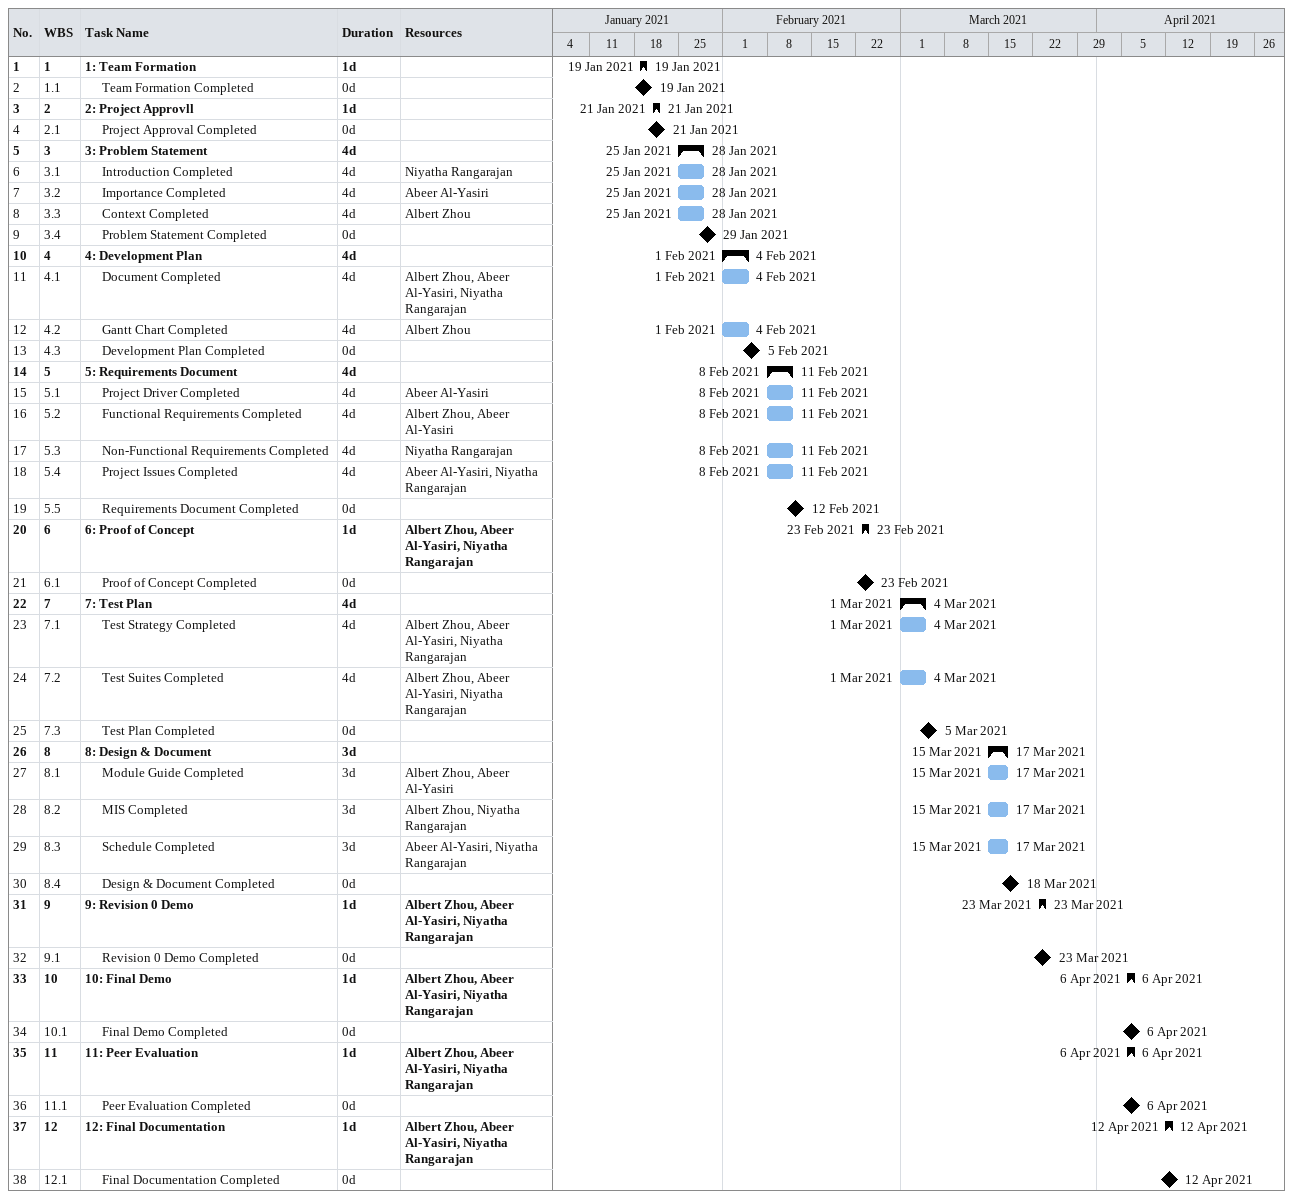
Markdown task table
| ID | WBS | Task | Duration | Start | Finish | Resources |
|---|---|---|---|---|---|---|
| 1 | 1 | **1: Team Formation** | 1d | 2021-01-19 | 2021-01-19 |  |
| 2 | 1.1 | Team Formation Completed | 0d | 2021-01-19 | 2021-01-19 |  |
| 3 | 2 | **2: Project Approvll** | 1d | 2021-01-21 | 2021-01-21 |  |
| 4 | 2.1 | Project Approval Completed | 0d | 2021-01-21 | 2021-01-21 |  |
| 5 | 3 | **3: Problem Statement** | 4d | 2021-01-25 | 2021-01-28 |  |
| 6 | 3.1 | Introduction Completed | 4d | 2021-01-25 | 2021-01-28 | Niyatha Rangarajan |
| 7 | 3.2 | Importance Completed | 4d | 2021-01-25 | 2021-01-28 | Abeer Al-Yasiri |
| 8 | 3.3 | Context Completed | 4d | 2021-01-25 | 2021-01-28 | Albert Zhou |
| 9 | 3.4 | Problem Statement Completed | 0d | 2021-01-29 | 2021-01-29 |  |
| 10 | 4 | **4: Development Plan** | 4d | 2021-02-01 | 2021-02-04 |  |
| 11 | 4.1 | Document Completed | 4d | 2021-02-01 | 2021-02-04 | Albert Zhou, Abeer Al-Yasiri, Niyatha Rangarajan |
| 12 | 4.2 | Gantt Chart Completed | 4d | 2021-02-01 | 2021-02-04 | Albert Zhou |
| 13 | 4.3 | Development Plan Completed | 0d | 2021-02-05 | 2021-02-05 |  |
| 14 | 5 | **5: Requirements Document** | 4d | 2021-02-08 | 2021-02-11 |  |
| 15 | 5.1 | Project Driver Completed | 4d | 2021-02-08 | 2021-02-11 | Abeer Al-Yasiri |
| 16 | 5.2 | Functional Requirements Completed | 4d | 2021-02-08 | 2021-02-11 | Albert Zhou, Abeer Al-Yasiri |
| 17 | 5.3 | Non-Functional Requirements Completed | 4d | 2021-02-08 | 2021-02-11 | Niyatha Rangarajan |
| 18 | 5.4 | Project Issues Completed | 4d | 2021-02-08 | 2021-02-11 | Abeer Al-Yasiri, Niyatha Rangarajan |
| 19 | 5.5 | Requirements Document Completed | 0d | 2021-02-12 | 2021-02-12 |  |
| 20 | 6 | **6: Proof of Concept** | 1d | 2021-02-23 | 2021-02-23 | Albert Zhou, Abeer Al-Yasiri, Niyatha Rangarajan |
| 21 | 6.1 | Proof of Concept Completed | 0d | 2021-02-23 | 2021-02-23 |  |
| 22 | 7 | **7: Test Plan** | 4d | 2021-03-01 | 2021-03-04 |  |
| 23 | 7.1 | Test Strategy Completed | 4d | 2021-03-01 | 2021-03-04 | Albert Zhou, Abeer Al-Yasiri, Niyatha Rangarajan |
| 24 | 7.2 | Test Suites Completed | 4d | 2021-03-01 | 2021-03-04 | Albert Zhou, Abeer Al-Yasiri, Niyatha Rangarajan |
| 25 | 7.3 | Test Plan Completed | 0d | 2021-03-05 | 2021-03-05 |  |
| 26 | 8 | **8: Design & Document** | 3d | 2021-03-15 | 2021-03-17 |  |
| 27 | 8.1 | Module Guide Completed | 3d | 2021-03-15 | 2021-03-17 | Albert Zhou, Abeer Al-Yasiri |
| 28 | 8.2 | MIS Completed | 3d | 2021-03-15 | 2021-03-17 | Albert Zhou, Niyatha Rangarajan |
| 29 | 8.3 | Schedule Completed | 3d | 2021-03-15 | 2021-03-17 | Abeer Al-Yasiri, Niyatha Rangarajan |
| 30 | 8.4 | Design & Document Completed | 0d | 2021-03-18 | 2021-03-18 |  |
| 31 | 9 | **9: Revision 0 Demo** | 1d | 2021-03-23 | 2021-03-23 | Albert Zhou, Abeer Al-Yasiri, Niyatha Rangarajan |
| 32 | 9.1 | Revision 0 Demo Completed | 0d | 2021-03-23 | 2021-03-23 |  |
| 33 | 10 | **10: Final Demo** | 1d | 2021-04-06 | 2021-04-06 | Albert Zhou, Abeer Al-Yasiri, Niyatha Rangarajan |
| 34 | 10.1 | Final Demo Completed | 0d | 2021-04-06 | 2021-04-06 |  |
| 35 | 11 | **11: Peer Evaluation** | 1d | 2021-04-06 | 2021-04-06 | Albert Zhou, Abeer Al-Yasiri, Niyatha Rangarajan |
| 36 | 11.1 | Peer Evaluation Completed | 0d | 2021-04-06 | 2021-04-06 |  |
| 37 | 12 | **12: Final Documentation** | 1d | 2021-04-12 | 2021-04-12 | Albert Zhou, Abeer Al-Yasiri, Niyatha Rangarajan |
| 38 | 12.1 | Final Documentation Completed | 0d | 2021-04-12 | 2021-04-12 |  |
